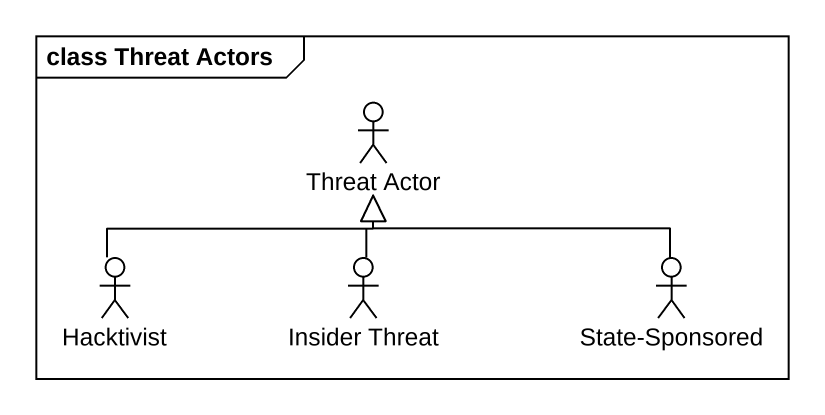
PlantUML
@startuml
mainframe class Threat Actors
actor "Threat Actor" as Threat_Actor
actor Hacktivist
actor "Insider Threat" as Insider_Threat
actor "State-Sponsored" as State_Sponsored
Hacktivist -up-|> Threat_Actor
Insider_Threat -up-|> Threat_Actor
State_Sponsored -left-|> Threat_Actor
@enduml
